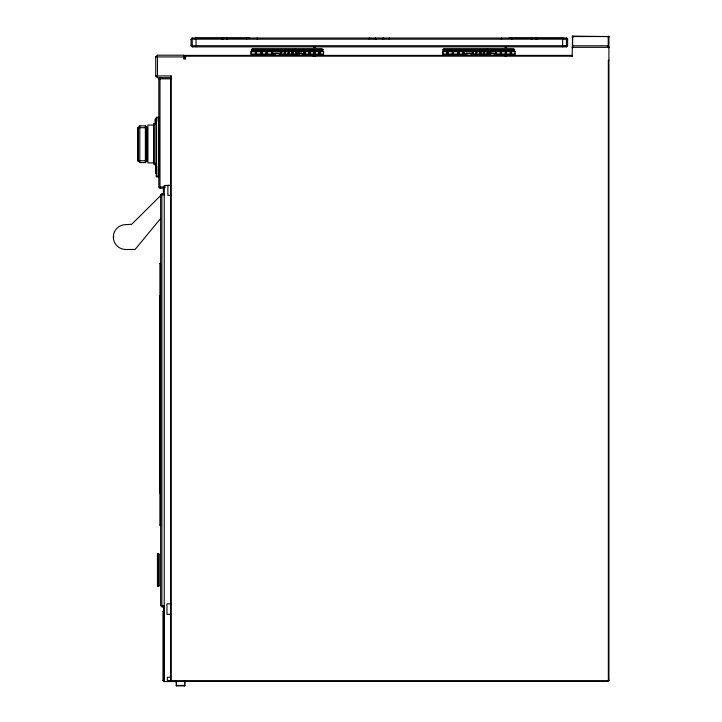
<?xml version="1.0" encoding="UTF-8"?>
<svg xmlns="http://www.w3.org/2000/svg" width="722" height="722" viewBox="0 0 722 722"><rect width="100%" height="100%" fill="white"/><g stroke="black" fill="none" stroke-linecap="round" stroke-linejoin="round"><path stroke-width="1.08" d="M170.97 77.669L157.459 77.669L155.735 75.945L155.735 56.93L157.459 55.206L183.902 55.206L183.902 58.87L185.527 58.87L185.527 55.386L572.149 55.386M195.852 38.817L195.852 38.004L195.039 38.817M608.917 60.278L608.339 60.278L608.339 681.369L171.168 681.369L170.591 680.792L170.591 76.532L171.168 75.945L171.168 681.369M256.806 38.817L257.032 38.004L257.808 38.817M246.987 38.817L247.267 38.004L246.491 38.817M531.166 38.997L531.609 38.185L532.258 38.997M221.898 38.997L222.34 38.185L221.618 38.997M368.843 38.817L369.321 38.004L369.962 38.817M382.84 38.817L383.319 38.004L382.642 38.817M388.716 38.817L389.357 38.004L389.835 38.817M226.419 38.997L227.078 38.185L227.511 38.997M131.404 224.271L125.781 224.623A12.445 12.445 0 0 0 113.318 237.06A12.445 12.445 0 0 0 125.772 249.505L135.122 249.433L160.419 218.739M487.801 54.033L487.106 54.845L487.106 50.865L487.801 51.677L487.892 54.303L490.743 54.303L490.626 52.399M298.493 51.045L321.841 51.045L323.041 49.502L321.841 48.69L252.601 48.69L251.834 49.502L252.601 51.045L277.871 51.045M490.039 51.045L513.387 51.045L514.578 49.502L513.387 48.69L444.147 48.69L443.38 49.502L444.147 51.045L469.408 51.045M301.877 54.845L322.373 54.845L323.582 54.033L323.582 51.677L322.373 50.865L252.168 50.865L251.4 51.677L251.4 54.033L252.168 54.845L274.468 54.845M494.498 54.845L513.92 54.845L515.129 54.033L515.129 51.677L513.92 50.865L443.714 50.865L442.938 51.677L442.938 54.033L443.714 54.845L464.896 54.845M500.869 38.817L501.646 38.004L501.871 38.817M191.059 39.178L192.232 38.004L566.445 38.004L567.618 39.178L567.618 45.703L566.445 46.876L192.232 46.876L191.059 45.703L191.059 39.178L567.618 39.178M159.995 188.162L158.813 186.98L158.813 78.842L159.995 77.669L159.995 188.162L164.381 188.162M184.715 58.292L184.715 56.208L185.527 55.386M183.902 58.87L184.48 58.292L185.527 58.87M137.983 160.771L147.225 160.771L145.375 162.621L139.833 162.621L137.983 160.771L137.983 127.695L139.833 125.854L145.375 125.854L147.225 127.695M156.277 117.731L156.855 117.154L159.174 117.731L156.277 117.731L156.277 123.372M155.284 119.202L155.284 123.985M156.421 173.488L155.916 173.361L155.916 120.727L156.421 120.601M138.182 160.898L138.092 127.478L138.182 160.898L137.731 160.898L137.731 127.568L138.182 127.568M156.277 176.349L156.855 176.926L159.174 176.349L156.277 176.349L156.277 163.948M163.343 189.39L163.488 192.864L163.488 189.39M159.535 295.803L159.779 493L159.779 295.803M572.149 56.208L572.6 36.1L608.917 36.551L608.917 680.792L608.339 681.369M572.952 36.551L572.329 37.165L572.952 37.165M158.993 554.09L157.549 554.09L158.993 554.09L158.993 585.867L157.549 585.867L158.993 585.867M163.704 607.798L163.849 610.189L163.849 607.798M163.975 681.55L162.982 680.557L162.982 611.363L163.975 610.37L163.975 681.55L178.469 681.55M176.024 681.099L176.475 685.9L184.624 685.9L185.076 681.099M608.917 680.034L608.339 680.467M131.991 224.01L161.277 194.949M160.627 605.929L160.627 194.597L161.89 193.595L164.065 193.595M160.537 525.598L159.905 525.12L159.905 263.449L160.537 262.961M252.601 51.045L251.437 50.224L252.601 48.69M444.147 51.045L442.974 50.224L444.147 48.69M252.168 54.845L250.994 54.033L250.994 51.677L252.168 50.865M443.714 54.845L442.541 54.033L442.541 51.677L443.714 50.865M159.905 525.12L160.537 524.966L160.537 263.602L159.905 263.449M572.149 36.551L608.917 36.551M608.303 37.165L608.917 37.165L608.303 36.551L608.303 47.417L608.917 46.804L608.303 46.804M249.947 38.185L195.852 38.185L195.852 38.997M508.73 38.185L562.826 38.185L562.826 38.997M372.092 38.546L376.442 38.546M382.055 38.546L386.405 38.546M191.059 45.703L567.618 45.703M572.51 45.793L608.556 45.793M313.727 47.237L314.991 47.237M505.274 47.237L506.537 47.237M313.565 47.399L315.153 47.399M505.111 47.399L506.7 47.399M251.437 49.502L323.041 49.502M442.974 49.502L514.578 49.502M251.437 50.224L323.041 50.224M442.974 50.224L514.578 50.224M250.994 51.677L323.582 51.677M442.541 51.677L515.129 51.677M281.887 52.399L280.614 52.399L280.614 54.303L281.887 54.303M285.614 52.399L284.342 52.399L284.342 54.303L285.614 54.303M289.341 52.399L288.069 52.399L288.069 54.303L289.341 54.303M296.354 52.399L299.206 52.399L299.206 54.303L296.354 54.303M473.433 52.399L472.161 52.399L472.161 54.303L473.433 54.303M477.161 52.399L475.888 52.399L475.888 54.303L477.161 54.303M487.892 52.399L490.743 52.399M274.658 53.22L279.504 53.22M299.738 53.22L302.013 53.22M466.195 53.22L471.051 53.22M491.285 53.22L493.559 53.22M273.494 53.672L280.443 53.672M298.114 53.672L302.419 53.672M465.04 53.672L471.989 53.672M491.637 53.672L493.956 53.672M250.994 54.033L275.623 54.033M279.17 54.033L299.296 54.033M302.365 54.033L323.582 54.033M442.541 54.033L467.17 54.033M470.717 54.033L490.843 54.033M493.911 54.033L515.129 54.033M280.028 54.845L298.637 54.845M471.574 54.845L490.184 54.845M312.707 55.756L315.649 55.756M504.615 55.756L506.691 55.756M184.715 56.208L572.51 56.208L572.149 55.847M155.735 56.93L184.715 56.93M155.735 75.945L171.168 75.945M158.813 78.842L170.97 78.842M155.916 120.727L156.421 120.727M154.102 125.032L147.947 125.032L147.947 162.892L154.102 162.892M137.983 127.695L145.375 127.695M158.488 170.591L158.488 172.766M155.916 173.361L156.421 173.361M158.488 173.849L158.488 176.024M170.591 185.256L164.246 185.527L164.246 681.279M171.042 185.437L167.874 185.437L167.874 195.4L171.042 195.4M158.813 186.98L165.482 186.98M160.627 194.597L164.065 194.859M170.825 603.845L166.963 603.845L166.963 614.35L170.825 614.35M161.89 605.839L164.065 605.839M164.065 607.112L161.89 607.112L161.89 194.859M162.982 611.363L163.975 611.363M170.591 677.209L167.323 677.209L167.323 680.467L170.591 680.467M162.982 680.557L163.975 680.557M170.591 680.792L608.917 680.792M176.024 685.449L185.076 685.449M563.638 38.817L562.826 38.004L562.826 38.817M183.902 55.206L184.805 56.117M512.187 38.817L511.411 38.004L511.69 38.817M537.06 38.997L536.338 38.185L536.78 38.997M376.036 38.817L375.359 38.004L375.837 38.817M608.466 36.1L608.466 47.778L608.917 47.327L572.149 47.327L572.6 47.778L572.6 36.1M566.445 38.004L566.445 46.876M562.646 38.004L562.646 46.876M535.471 38.185L535.471 38.997M511.176 52.399L511.176 54.303M510.589 52.399L510.589 54.303M505.599 52.399L505.599 54.303M500.617 52.399L500.617 54.303M495.626 52.399L495.626 54.303M490.103 52.399L490.103 54.303M489.976 52.399L489.976 54.303M489.453 52.399L489.453 54.303M489.336 52.399L489.336 54.303M489.191 52.399L489.191 54.303M488.803 52.399L488.803 54.303M488.686 52.399L488.686 54.303M488.541 52.399L488.541 54.303M484.029 52.399L484.029 54.303M480.301 52.399L480.301 54.303M476.574 52.399L476.574 54.303M472.847 52.399L472.847 54.303M464.102 52.399L464.102 54.303M463.262 52.399L463.262 54.303M457.874 52.399L457.874 54.303M453.335 52.399L453.335 54.303M452.495 52.399L452.495 54.303M447.108 52.399L447.108 54.303M319.629 52.399L319.629 54.303M319.043 52.399L319.043 54.303M314.648 52.399L314.648 54.303M314.061 52.399L314.061 54.303M309.657 52.399L309.657 54.303M309.07 52.399L309.07 54.303M304.675 52.399L304.675 54.303M304.088 52.399L304.088 54.303M299.079 52.399L299.079 54.303M298.556 52.399L298.556 54.303M298.439 52.399L298.439 54.303M297.789 52.399L297.906 54.303M297.265 52.399L297.265 54.303M297.121 52.399L297.139 54.303M292.482 52.399L292.482 54.303M288.755 52.399L288.755 54.303M285.028 52.399L285.028 54.303M281.3 52.399L281.3 54.303M272.555 52.399L272.555 54.303M271.716 52.399L271.716 54.303M267.176 52.399L267.176 54.303M266.337 52.399L266.337 54.303M261.788 52.399L261.788 54.303M260.949 52.399L260.949 54.303M256.4 52.399L256.4 54.303M255.561 52.399L255.561 54.303M223.206 38.185L223.206 38.997M196.041 38.004L196.041 46.876M192.232 38.004L192.232 46.876M184.624 681.099L184.624 685.9M176.475 681.099L176.475 685.9M158.705 553.801L158.705 586.156M158.56 116.594L158.596 176.926M157.838 553.801L157.838 586.156M157.459 55.206L157.459 77.669M157.459 553.801L157.459 586.156M156.855 117.154L156.855 121.115M156.855 166.204L156.855 176.926M156.566 121.251L156.566 166.674M156.042 120.601L156.042 124.085M156.042 164.399L156.042 173.488M155.483 119.148L155.537 123.985M155.329 119.148L155.329 123.985M155.104 163.993L155.104 165.374M154.066 123.597L154.066 164.327M153.741 123.922L153.741 164.002M146.864 128.66L146.864 159.264M146.683 126.305L146.683 161.62M145.988 127.153L145.988 160.771M145.772 127.361L145.772 160.564M145.375 125.854L145.375 162.621M139.833 125.854L139.833 162.621M113.661 237.89A8.42 8.42 0 0 1 113.661 236.238M295.442 50.224L295.397 51.045L296.092 50.224L295.397 48.69L295.442 50.224M486.98 50.224L486.935 51.045L487.639 50.224L486.935 48.69L486.98 50.224M295.605 54.033L295.56 54.845L296.255 54.033L296.255 51.677L295.56 50.865L295.605 54.033M256.554 52.399L255.407 52.399L255.407 54.303L256.554 54.303L256.554 52.399M261.942 52.399L260.795 52.399L260.795 54.303L261.942 54.303L261.942 52.399M267.33 52.399L266.174 52.399L266.174 54.303L267.33 54.303L267.33 52.399M272.708 52.399L271.562 52.399L271.562 54.303L272.708 54.303L272.708 52.399M293.069 52.399L291.796 52.399L291.796 54.303L293.069 54.303L293.069 52.399M305.009 52.399L303.754 52.399L303.754 54.303L305.009 54.303L305.009 52.399M309.991 52.399L308.736 52.399L308.736 54.303L309.991 54.303L309.991 52.399M314.982 52.399L313.727 52.399L313.727 54.303L314.982 54.303L314.982 52.399M319.963 52.399L318.709 52.399L318.709 54.303L319.963 54.303L319.963 52.399M448.1 52.399L446.954 52.399L446.954 54.303L448.1 54.303L448.1 52.399M453.488 52.399L452.333 52.399L452.333 54.303L453.488 54.303L453.488 52.399M458.867 52.399L457.721 52.399L457.721 54.303L458.867 54.303L458.867 52.399M464.255 52.399L463.109 52.399L463.109 54.303L464.255 54.303L464.255 52.399M480.888 52.399L479.616 52.399L479.616 54.303L480.888 54.303L480.888 52.399M484.615 52.399L483.343 52.399L483.343 54.303L484.615 54.303L484.615 52.399M496.546 52.399L495.292 52.399L495.292 54.303L496.546 54.303L496.546 52.399M501.537 52.399L500.283 52.399L500.283 54.303L501.537 54.303L501.537 52.399M506.519 52.399L505.265 52.399L505.265 54.303L506.519 54.303L506.519 52.399M511.51 52.399L510.255 52.399L510.255 54.303L511.51 54.303L511.51 52.399"/></g></svg>
